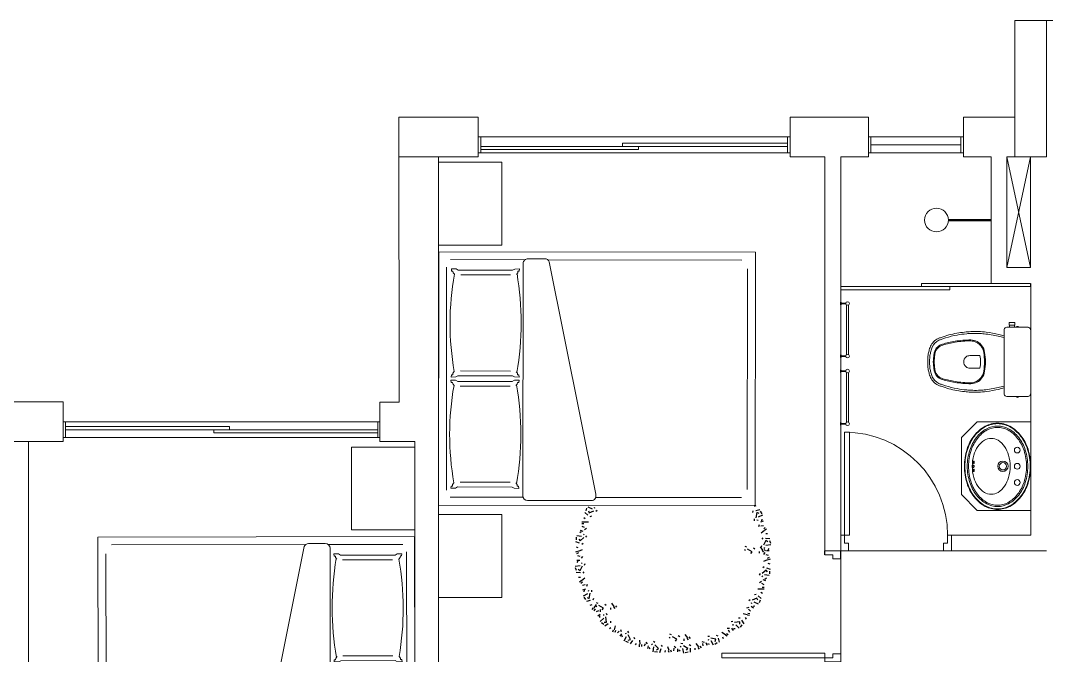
# Model space of a CAD drawing. Header units: millimetres. Extents: x 2878 to 6301, y 540 to 1980.
# Drawn here: x 2915.55 to 2922.03, y 832.65 to 836.66 of the extents above; entities that cross this region are included whole.
import ezdxf

# ---------------------------------------------------------------- set-up
doc = ezdxf.new("R2010")
doc.units = ezdxf.units.MM
doc.header["$LTSCALE"] = 4
for name, color, linetype, lineweight in [('ALVENARIA', 4, 'Continuous', 20), ('COTAS', 35, 'Continuous', 5), ('JANELA', 2, 'Continuous', 20), ('PILAR', 1, 'Continuous', 5), ('PORTA', 2, 'Continuous', 20), ('SOLEIRA', 1, 'Continuous', 5)]:
    doc.layers.add(name, color=color, linetype=linetype, lineweight=lineweight)

# ---------------------------------------------------------------- blocks, each defined once
blk = doc.blocks.new('CAMA_CA3')
for p, q in [((-1.5528, 1.9725), (-1.5528, -0.0275)), ((-1.5528, 1.9725), (0.0472, 1.9725)), ((0.0472, 1.9725), (0.0472, -0.0275)), ((-1.5028, 1.8976), (-1.5028, 1.428)), ((-1.4557, 1.9225), (-0.0477, 1.9225)), ((-1.4448, 1.8927), (-1.4305, 1.891)), ((-1.4439, 1.8634), (-1.4448, 1.8927)), ((-1.4305, 1.891), (-1.4305, 1.8827)), ((-1.4305, 1.8827), (-1.4205, 1.8818)), ((-1.4205, 1.8818), (-1.4105, 1.8735)), ((-0.7857, 1.8818), (-0.7957, 1.8735)), ((-0.7757, 1.8827), (-0.7857, 1.8818)), ((-0.7615, 1.8927), (-0.7757, 1.891)), ((-0.7757, 1.891), (-0.7757, 1.8827)), ((-0.7623, 1.8634), (-0.7615, 1.8927)), ((-0.7414, 1.8649), (-0.7423, 1.8942)), ((-0.7423, 1.8942), (-0.728, 1.8925)), ((-0.728, 1.8925), (-0.728, 1.8841)), ((-0.728, 1.8841), (-0.718, 1.8833)), ((-0.718, 1.8833), (-0.708, 1.875)), ((-0.0832, 1.8833), (-0.0933, 1.875)), ((-0.0732, 1.8841), (-0.0832, 1.8833)), ((-0.059, 1.8942), (-0.0732, 1.8925)), ((-0.0732, 1.8925), (-0.0732, 1.8841)), ((-0.0598, 1.8649), (-0.059, 1.8942)), ((-0.0028, 1.8977), (-0.0028, 1.4373)), ((-1.4364, 1.85), (-1.4439, 1.8634)), ((-1.4364, 1.85), (-1.4364, 1.5056)), ((-1.4065, 1.8339), (-1.4065, 1.5181)), ((-0.7997, 1.8339), (-0.7997, 1.5181)), ((-0.7698, 1.85), (-0.7623, 1.8634)), ((-0.7698, 1.85), (-0.7698, 1.5056)), ((-0.7339, 1.8515), (-0.7414, 1.8649)), ((-0.7339, 1.8515), (-0.7339, 1.5071)), ((-0.704, 1.8354), (-0.704, 1.5196)), ((-0.0973, 1.8354), (-0.0973, 1.5196)), ((-0.0673, 1.8515), (-0.0598, 1.8649)), ((-0.0673, 1.8515), (-0.0673, 1.5071)), ((-1.4439, 1.4922), (-1.4448, 1.463)), ((-1.4364, 1.5056), (-1.4439, 1.4922)), ((-0.7698, 1.5056), (-0.7623, 1.4922)), ((-0.7623, 1.4922), (-0.7615, 1.463)), ((-0.7414, 1.4937), (-0.7423, 1.4644)), ((-0.7339, 1.5071), (-0.7414, 1.4937)), ((-0.0673, 1.5071), (-0.0598, 1.4937)), ((-0.0598, 1.4937), (-0.059, 1.4644)), ((-1.4797, 1.4388), (-0.012, 1.4388)), ((-1.4448, 1.463), (-1.4305, 1.4646)), ((-1.4305, 1.473), (-1.4205, 1.4738)), ((-1.4305, 1.4646), (-1.4305, 1.473)), ((-1.4205, 1.4738), (-1.4105, 1.4822)), ((-0.7857, 1.4738), (-0.7957, 1.4822)), ((-0.7757, 1.473), (-0.7857, 1.4738)), ((-0.7757, 1.4646), (-0.7757, 1.473)), ((-0.7615, 1.463), (-0.7757, 1.4646)), ((-0.7423, 1.4644), (-0.728, 1.4661)), ((-0.728, 1.4745), (-0.718, 1.4753)), ((-0.728, 1.4661), (-0.728, 1.4745)), ((-0.718, 1.4753), (-0.708, 1.4837)), ((-0.0832, 1.4753), (-0.0933, 1.4837)), ((-0.0732, 1.4745), (-0.0832, 1.4753)), ((-0.0732, 1.4661), (-0.0732, 1.4745)), ((-0.059, 1.4644), (-0.0732, 1.4661)), ((-1.5097, 1.3027), (-1.5097, 1.4088)), ((0.018, 1.4088), (0.018, 1.0071)), ((-1.5028, 1.2835), (-1.5028, 0.0581)), ((-0.0228, 0.9791), (-1.4905, 1.2747)), ((-0.0028, 0.9786), (-0.0028, 0.0581)), ((-1.447, 0.0225), (-0.0536, 0.0225)), ((-1.5528, -0.0275), (0.0472, -0.0275))]:
    blk.add_line(p, q)
for centre, radius, start, end in [((-1.1031, 0.1462), 1.7544, 79.90998, 100.09002), ((-0.4006, 0.1477), 1.7544, 79.90998, 100.09002), ((-1.4797, 1.4088), 0.03, 90, 180), ((-1.1031, 3.3017), 1.8503, 260.28048, 279.71952), ((-0.4006, 3.3032), 1.8503, 260.28048, 279.71952), ((-0.012, 1.4088), 0.03, 0, 90), ((-1.4797, 1.3027), 0.03, 180, 248.94125), ((-0.012, 1.0071), 0.03, 248.94125, 0)]:
    blk.add_arc(centre, radius, start, end)
blk = doc.blocks.new('Pia22')
at = {"layer": 'COTAS'}
for points in [[(0, -0.409, 0.077226), (0.1047, -0.3927, 0.087001), (0.1881, -0.3491, 0.105687), (0.247, -0.2798, 0.12418), (0.266, -0.2045, 0.12418), (0.247, -0.1292, 0.105687), (0.1881, -0.0599, 0.087001), (0.1047, -0.0163, 0.077226), (0, 0, 0.077226), (-0.1047, -0.0163, 0.087001), (-0.1881, -0.0599, 0.105687), (-0.247, -0.1292, 0.12418), (-0.266, -0.2045, 0.12418), (-0.247, -0.2798, 0.105687), (-0.1881, -0.3491, 0.087001), (-0.1047, -0.3927, 0.077226)], [(0, -0.4062, 0.077226), (0.1038, -0.3901, 0.087001), (0.1864, -0.3469, 0.105687), (0.2445, -0.2785, 0.12418), (0.2632, -0.2045, 0.12418), (0.2445, -0.1305, 0.105687), (0.1864, -0.0621, 0.087001), (0.1038, -0.0189, 0.077226), (0, -0.0028, 0.077226), (-0.1038, -0.0189, 0.087001), (-0.1864, -0.0621, 0.105687), (-0.2445, -0.1305, 0.12418), (-0.2632, -0.2045, 0.12418), (-0.2445, -0.2785, 0.105687), (-0.1864, -0.3469, 0.087001), (-0.1038, -0.3901, 0.077226)], [(0, -0.3912, 0.077226), (0.0993, -0.3758, 0.087001), (0.1772, -0.335, 0.105687), (0.2313, -0.2714, 0.12418), (0.2482, -0.2045, 0.12418), (0.2313, -0.1376, 0.105687), (0.1772, -0.074, 0.087001), (0.0993, -0.0332, 0.077226), (0, -0.0178, 0.077226), (-0.0993, -0.0332, 0.087001), (-0.1772, -0.074, 0.105687), (-0.2313, -0.1376, 0.12418), (-0.2482, -0.2045, 0.12418), (-0.2313, -0.2714, 0.105687), (-0.1772, -0.335, 0.087001), (-0.0993, -0.3758, 0.077226)], [(0, -0.3832, 0.077226), (0.0968, -0.3682, 0.087001), (0.1724, -0.3286, 0.105687), (0.2243, -0.2676, 0.12418), (0.2402, -0.2045, 0.12418), (0.2243, -0.1414, 0.105687), (0.1724, -0.0804, 0.087001), (0.0968, -0.0408, 0.077226), (0, -0.0258, 0.077226), (-0.0968, -0.0408, 0.087001), (-0.1724, -0.0804, 0.105687), (-0.2243, -0.1414, 0.12418), (-0.2402, -0.2045, 0.12418), (-0.2243, -0.2676, 0.105687), (-0.1724, -0.3286, 0.087001), (-0.0968, -0.3682, 0.077226)], [(0, -0.3605, 0.068578), (0.0686, -0.3511, 0.0807), (0.122, -0.3262, 0.107046), (0.1606, -0.2857, 0.137927), (0.1725, -0.2435, 0.137927), (0.1606, -0.2013, 0.107046), (0.122, -0.1608, 0.0807), (0.0686, -0.1359, 0.068578), (0, -0.1265, 0.068578), (-0.0686, -0.1359, 0.0807), (-0.122, -0.1608, 0.107046), (-0.1606, -0.2013, 0.137927), (-0.1725, -0.2435, 0.137927), (-0.1606, -0.2857, 0.107046), (-0.122, -0.3262, 0.0807), (-0.0686, -0.3511, 0.068578)], [(-0.025, -0.3555, 0.051763), (-0.022, -0.3552, 0.065619), (-0.0197, -0.3544, 0.104501), (-0.018, -0.353, 0.173031), (-0.0175, -0.3517, 0.173031), (-0.018, -0.3504, 0.104501), (-0.0197, -0.349, 0.065619), (-0.022, -0.3482, 0.051763), (-0.025, -0.3479, 0.051763), (-0.028, -0.3482, 0.065619), (-0.0303, -0.349, 0.104501), (-0.032, -0.3504, 0.173031), (-0.0325, -0.3517, 0.173031), (-0.032, -0.353, 0.104501), (-0.0303, -0.3544, 0.065619), (-0.028, -0.3552, 0.051763)], [(0, -0.3568, 0.051763), (0.003, -0.3565, 0.065619), (0.0053, -0.3557, 0.104501), (0.007, -0.3543, 0.173031), (0.0075, -0.353, 0.173031), (0.007, -0.3517, 0.104501), (0.0053, -0.3503, 0.065619), (0.003, -0.3495, 0.051763), (0, -0.3492, 0.051763), (-0.003, -0.3495, 0.065619), (-0.0053, -0.3503, 0.104501), (-0.007, -0.3517, 0.173031), (-0.0075, -0.353, 0.173031), (-0.007, -0.3543, 0.104501), (-0.0053, -0.3557, 0.065619), (-0.003, -0.3565, 0.051763)], [(0.025, -0.3555, -0.051763), (0.022, -0.3552, -0.065619), (0.0197, -0.3544, -0.104501), (0.018, -0.353, -0.173031), (0.0175, -0.3517, -0.173031), (0.018, -0.3504, -0.104501), (0.0197, -0.349, -0.065619), (0.022, -0.3482, -0.051763), (0.025, -0.3479, -0.051763), (0.028, -0.3482, -0.065619), (0.0303, -0.349, -0.104501), (0.032, -0.3504, -0.173031), (0.0325, -0.3517, -0.173031), (0.032, -0.353, -0.104501), (0.0303, -0.3544, -0.065619), (0.028, -0.3552, -0.051763)]]:
    blk.add_lwpolyline(points, format="xyb", close=True, dxfattribs=at)
for centre, radius in [((-0.1, -0.083), 0.0177), ((0, -0.083), 0.0177), ((0.1, -0.083), 0.0177), ((0, -0.171), 0.032), ((0, -0.171), 0.0225)]:
    blk.add_circle(centre, radius, dxfattribs=at)
blk = doc.blocks.new('01Chuv_p')
at = {"const_width": 0.015}
blk.add_lwpolyline([(-0.27, 0), (0, 0)], dxfattribs=at)
blk.add_circle((-0.345, 0), 0.075)
blk = doc.blocks.new('P70D')
for points in [[(-0.025, 0.15), (-0.025, 0.8), (-0.055, 0.8), (-0.055, 0.15)], [(-0.7, 0.15), (-0.675, 0.15), (-0.675, 0.1), (-0.65, 0.1), (-0.65, 0.05), (-0.7, 0.05)], [(0, 0.15), (-0.025, 0.15), (-0.025, 0.1), (-0.05, 0.1), (-0.05, 0.05), (0, 0.05)]]:
    blk.add_lwpolyline(points, close=True)
blk = doc.blocks.new('VASO_P11')
for points in [[(0, -0.17), (0.205, -0.17, 0.059373), (0.2098, -0.1695, 0.333509), (0.222, -0.154), (0.222, -0.1355), (0.222, -0.1045), (0.222, -0.094), (0.2248, -0.094, 0.252251), (0.2251, -0.0939, 0.160103), (0.228, -0.085, 0.160103), (0.2251, -0.0761, 0.252251), (0.2248, -0.076), (0.222, -0.076), (0.222, -0.017, 0.327853), (0.2069, -0.0003, 0.087637), (0.2038, 0), (0, 0), (-0.2038, 0, 0.087637), (-0.2069, -0.0003, 0.327853), (-0.222, -0.017), (-0.222, -0.076), (-0.2248, -0.076, 0.252251), (-0.2251, -0.0761, 0.160103), (-0.228, -0.085, 0.160103), (-0.2251, -0.0939, 0.252251), (-0.2248, -0.094), (-0.222, -0.094), (-0.222, -0.1045), (-0.236, -0.1045), (-0.236, -0.102), (-0.252, -0.102), (-0.252, -0.12), (-0.252, -0.138), (-0.236, -0.138), (-0.236, -0.1355), (-0.222, -0.1355), (-0.222, -0.154, 0.333509), (-0.2098, -0.1695, 0.059373), (-0.205, -0.17)], [(0, -0.291, 0.041331), (-0.0608, -0.2956, 0.129345), (-0.1036, -0.3127, 0.234638), (-0.1405, -0.385, 0.044666), (-0.1319, -0.486, 0.031515), (-0.1138, -0.5665, 0.151063), (-0.0952, -0.5993, 0.148094), (-0.0588, -0.6192, 0.031073), (-0.0451, -0.6214, 0.035055), (0, -0.6255, 0.035055), (0.0451, -0.6214, 0.031073), (0.0588, -0.6192, 0.148094), (0.0952, -0.5993, 0.151063), (0.1138, -0.5665, 0.031515), (0.1319, -0.486, 0.044666), (0.1405, -0.385, 0.234638), (0.1036, -0.3127, 0.129345), (0.0608, -0.2956, 0.041331)], [(0, -0.297, -0.041434), (0.06, -0.3015, -0.129651), (0.1, -0.3175, -0.234583), (0.1345, -0.385, -0.044678), (0.126, -0.485, -0.031614), (0.108, -0.565, -0.152477), (0.091, -0.595, -0.148725), (0.0575, -0.6134, -0.031624), (0.0444, -0.6155, -0.035113), (0, -0.6195, -0.035113), (-0.0444, -0.6155, -0.031624), (-0.0575, -0.6134, -0.148725), (-0.091, -0.595, -0.152477), (-0.108, -0.565, -0.031614), (-0.126, -0.485, -0.044678), (-0.1345, -0.385, -0.234583), (-0.1, -0.3175, -0.129651), (-0.06, -0.3015, -0.041434)], [(-0.04, -0.391, 0.164444), (-0.032, -0.415, 0.245936), (0, -0.43, 0.245936), (0.032, -0.415, 0.164444), (0.04, -0.391), (0.04, -0.326, 0.108885), (-0.04, -0.326)]]:
    blk.add_lwpolyline(points, format="xyb", close=True)
for points in [[(-0.236, -0.1045), (-0.236, -0.12), (-0.236, -0.1355)], [(-0.2245, -0.093), (-0.2245, -0.085), (-0.2245, -0.077)], [(-0.222, -0.076), (-0.222, -0.094)], [(-0.222, -0.1045), (-0.222, -0.1355)], [(0.222, -0.076), (0.222, -0.094)], [(0.2245, -0.093), (0.2245, -0.085), (0.2245, -0.077)]]:
    blk.add_lwpolyline(points)
for points in [[(-0.167, -0.17, -0.003882), (-0.1765, -0.205, 0.024258), (-0.1905, -0.285, 0.02486), (-0.1945, -0.335, 0.033324), (-0.194, -0.385, 0.02486), (-0.191, -0.425, 0.012268), (-0.184, -0.475, 0.015806), (-0.1725, -0.525, 0.026699), (-0.157, -0.575, 0.021919), (-0.1495, -0.595, 0.174675), (-0.1, -0.6435, 0.045452), (-0.07, -0.653, 0.022856), (-0.0571, -0.6562, 0.041289), (-0.0304, -0.6602, 0.052091), (-0.0228, -0.6606, 0.04333), (0, -0.661, 0.04333), (0.0228, -0.6606, 0.052091), (0.0304, -0.6602, 0.041289), (0.0571, -0.6562, 0.022856), (0.07, -0.653, 0.045452), (0.1, -0.6435, 0.174675), (0.1495, -0.595, 0.021919), (0.157, -0.575, 0.026699), (0.1725, -0.525, 0.015806), (0.184, -0.475, 0.012268), (0.191, -0.425, 0.02486), (0.194, -0.385, 0.033324), (0.1945, -0.335, 0.02486), (0.1905, -0.285, 0.024258), (0.1765, -0.205, -0.003882), (0.167, -0.17)], [(0.1554, -0.1731, 0.003849), (0.1649, -0.2079, -0.027799), (0.18, -0.2984, -0.018883), (0.1825, -0.3355, -0.033646), (0.182, -0.3844, -0.016781), (0.1805, -0.4106, -0.015438), (0.1722, -0.4729, -0.023716), (0.154, -0.5465, -0.013571), (0.1457, -0.5711, -0.02186), (0.1386, -0.59, -0.173345), (0.0952, -0.6325, -0.045814), (0.067, -0.6414, -0.024058), (0.0546, -0.6444, -0.042614), (0.029, -0.6482, -0.066108), (0.0226, -0.6485, -0.047154), (0, -0.649, -0.047154), (-0.0226, -0.6485, -0.066108), (-0.029, -0.6482, -0.042614), (-0.0546, -0.6444, -0.024058), (-0.067, -0.6414, -0.045814), (-0.0952, -0.6325, -0.173345), (-0.1386, -0.59, -0.02186), (-0.1457, -0.5711, -0.013571), (-0.154, -0.5465, -0.023716), (-0.1722, -0.4729, -0.015438), (-0.1805, -0.4106, -0.016781), (-0.182, -0.3844, -0.033646), (-0.1825, -0.3355, -0.018883), (-0.18, -0.2984, -0.027799), (-0.1649, -0.2079, 0.003849), (-0.1554, -0.1731)]]:
    blk.add_lwpolyline(points, format="xyb")
blk = doc.blocks.new('BATH_towel_013')
for points in [[(-0.001, 0.421), (-0.001, 0.382), (0.004, 0.382), (0.004, 0.421)], [(0.014, 0.406), (0.014, 0.397), (0.072, 0.397), (0.072, 0.406)], [(-0.001, -0.381), (-0.001, -0.342), (0.004, -0.342), (0.004, -0.381)], [(0.014, -0.366), (0.014, -0.357), (0.072, -0.357), (0.072, -0.366)]]:
    blk.add_lwpolyline(points, close=True)
for points in [[(0.085, -0.339), (0.085, 0.379)], [(0.113, 0.379), (0.113, -0.339)]]:
    blk.add_lwpolyline(points)
for centre in [(0.099, 0.401), (0.099, -0.361)]:
    blk.add_circle(centre, 0.026)
for centre in [(0.001, 0.401), (0.001, -0.361)]:
    blk.add_arc(centre, 0.013, 281.9596, 78.0404)

msp = doc.modelspace()

# ---------------------------------------------------------------- linework, layer by layer
for p, q in [((2919.1384, 833.5327), (2919.1179, 833.5489)), ((2919.126, 833.5591), (2919.1319, 833.5762)), ((2919.1365, 833.5853), (2919.1639, 833.5714)), ((2919.1409, 833.5601), (2919.1454, 833.5464)), ((2919.1454, 833.5464), (2919.1752, 833.5599)), ((2919.1822, 833.5736), (2919.1799, 833.5804)), ((2919.1878, 833.5564), (2919.197, 833.5632)), ((2920.1787, 833.5489), (2920.1821, 833.5592)), ((2920.1895, 833.5897), (2920.2003, 833.5934)), ((2920.1981, 833.5616), (2920.2232, 833.5686)), ((2920.205, 833.5479), (2920.1984, 833.5158)), ((2920.2188, 833.5434), (2920.205, 833.5479)), ((2920.2267, 833.5561), (2920.2371, 833.5413)), ((2919.0994, 833.4893), (2919.1124, 833.4898)), ((2919.1207, 833.5092), (2919.1114, 833.5159)), ((2919.1406, 833.4879), (2919.1145, 833.4869)), ((2919.1601, 833.5245), (2919.1497, 833.5212)), ((2920.1882, 833.5077), (2920.1883, 833.4963)), ((2920.2054, 833.5022), (2920.2123, 833.4999)), ((2920.2417, 833.5322), (2920.2144, 833.5182)), ((2920.2443, 833.4933), (2920.2272, 833.4874)), ((2920.2374, 833.507), (2920.234, 833.4967)), ((2919.086, 833.4215), (2919.0948, 833.4279)), ((2919.0884, 833.4366), (2919.1057, 833.4313)), ((2919.1129, 833.4768), (2919.0999, 833.4763)), ((2919.1169, 833.4529), (2919.1025, 833.4603)), ((2919.1291, 833.4483), (2919.1174, 833.4398)), ((2920.2183, 833.4599), (2920.2227, 833.4737)), ((2920.2308, 833.4635), (2920.2468, 833.4659)), ((2920.2323, 833.4211), (2920.2527, 833.4373)), ((2920.2481, 833.4464), (2920.2583, 833.4545)), ((2920.2664, 833.4443), (2920.2562, 833.4362)), ((2920.2609, 833.4156), (2920.2724, 833.4157)), ((2919.0857, 833.3542), (2919.0613, 833.3633)), ((2919.0658, 833.3755), (2919.0661, 833.3936)), ((2919.0677, 833.4037), (2919.098, 833.3989)), ((2919.0796, 833.3811), (2919.0881, 833.3694)), ((2919.0881, 833.3694), (2919.1123, 833.3914)), ((2919.1089, 833.3531), (2919.1001, 833.3468)), ((2919.1147, 833.4066), (2919.1105, 833.4124)), ((2919.1254, 833.392), (2919.132, 833.4013)), ((2920.238, 833.3801), (2920.2444, 833.3889)), ((2920.2628, 833.3711), (2920.2466, 833.3426)), ((2920.2604, 833.3862), (2920.2864, 833.3852)), ((2920.2745, 833.3625), (2920.2628, 833.3711)), ((2920.2859, 833.3721), (2920.2912, 833.3548)), ((2919.062, 833.3008), (2919.0743, 833.3054)), ((2919.0761, 833.3264), (2919.0652, 833.3298)), ((2919.0788, 833.2931), (2919.0666, 833.2886)), ((2919.1016, 833.3123), (2919.0772, 833.3032)), ((2920.1317, 833.3151), (2920.1275, 833.3092)), ((2920.1424, 833.3297), (2920.1315, 833.3332)), ((2920.1754, 833.3013), (2920.1469, 833.3175)), ((2920.1669, 833.2896), (2920.1754, 833.3013)), ((2920.1844, 833.326), (2920.1932, 833.3196)), ((2920.22, 833.3031), (2920.22, 833.2917)), ((2920.2255, 833.3317), (2920.2416, 833.3113)), ((2920.2343, 833.3381), (2920.2309, 833.3272)), ((2920.2486, 833.2976), (2920.2405, 833.3078)), ((2920.2482, 833.2833), (2920.2567, 833.295)), ((2920.249, 833.3274), (2920.2548, 833.3232)), ((2920.2507, 833.3159), (2920.2588, 833.3057)), ((2920.2928, 833.3447), (2920.2625, 833.3399)), ((2920.2833, 833.307), (2920.2652, 833.3067)), ((2920.2809, 833.3221), (2920.2745, 833.3134)), ((2920.6347, 833.2808), (2920.6347, 833.3058)), ((2920.7347, 833.2558), (2920.7347, 833.3058)), ((2919.0679, 833.2474), (2919.086, 833.2477)), ((2919.0703, 833.2322), (2919.0767, 833.241)), ((2919.09, 833.2716), (2919.074, 833.2743)), ((2919.103, 833.2711), (2919.0945, 833.2594)), ((2919.1022, 833.2269), (2919.0964, 833.2312)), ((2919.1168, 833.2163), (2919.1203, 833.2272)), ((2920.2495, 833.2421), (2920.274, 833.2511)), ((2920.2612, 833.2828), (2920.2772, 833.2801)), ((2920.2724, 833.2612), (2920.2846, 833.2658)), ((2920.2751, 833.228), (2920.286, 833.2245)), ((2920.2891, 833.2535), (2920.2769, 833.249)), ((2919.0583, 833.2096), (2919.0886, 833.2144)), ((2919.0653, 833.1822), (2919.0599, 833.1995)), ((2919.0908, 833.1682), (2919.0647, 833.1692)), ((2919.0767, 833.1918), (2919.0884, 833.1833)), ((2919.0884, 833.1833), (2919.1046, 833.2118)), ((2919.1131, 833.1743), (2919.1067, 833.1655)), ((2920.2258, 833.1624), (2920.2191, 833.1531)), ((2920.263, 833.185), (2920.2388, 833.1629)), ((2920.2423, 833.2012), (2920.2511, 833.2076)), ((2920.2835, 833.1507), (2920.2532, 833.1555)), ((2920.2715, 833.1733), (2920.263, 833.185)), ((2920.2654, 833.2002), (2920.2899, 833.1911)), ((2920.2854, 833.1789), (2920.2851, 833.1608)), ((2919.0903, 833.1387), (2919.0788, 833.1386)), ((2919.0847, 833.1101), (2919.095, 833.1182)), ((2919.1031, 833.1079), (2919.0928, 833.0999)), ((2919.1189, 833.1332), (2919.0984, 833.1171)), ((2919.1203, 833.0909), (2919.1044, 833.0885)), ((2919.1329, 833.0944), (2919.1284, 833.0807)), ((2920.222, 833.106), (2920.2337, 833.1145)), ((2920.2343, 833.1015), (2920.2486, 833.0941)), ((2920.2364, 833.1478), (2920.2407, 833.1419)), ((2920.2627, 833.1177), (2920.2455, 833.1231)), ((2920.2651, 833.1329), (2920.2564, 833.1265)), ((2919.1068, 833.0611), (2919.124, 833.0669)), ((2919.1094, 833.0222), (2919.1368, 833.0361)), ((2919.1138, 833.0474), (2919.1172, 833.0577)), ((2919.1458, 833.0522), (2919.1389, 833.0545)), ((2919.1461, 833.0065), (2919.1528, 833.0385)), ((2919.163, 833.0466), (2919.1629, 833.0581)), ((2920.1911, 833.0298), (2920.2014, 833.0332)), ((2920.2106, 833.0664), (2920.2366, 833.0675)), ((2920.2305, 833.0451), (2920.2398, 833.0385)), ((2920.2382, 833.0776), (2920.2513, 833.0781)), ((2920.2518, 833.0651), (2920.2388, 833.0646)), ((2919.1245, 832.9983), (2919.1141, 833.0131)), ((2919.1531, 832.9928), (2919.128, 832.9857)), ((2919.1324, 833.0109), (2919.1461, 833.0065)), ((2919.1617, 832.9646), (2919.1508, 832.961)), ((2919.1725, 833.0055), (2919.1691, 832.9952)), ((2919.1906, 832.9682), (2919.1761, 832.9465)), ((2919.1923, 832.9591), (2919.1881, 832.9533)), ((2919.203, 832.9738), (2919.1921, 832.9772)), ((2919.236, 832.9453), (2919.2075, 832.9615)), ((2919.245, 832.9701), (2919.2538, 832.9637)), ((2919.286, 832.9758), (2919.3022, 832.9554)), ((2919.3113, 832.96), (2919.3194, 832.9498)), ((2920.1634, 832.998), (2920.1542, 832.9912)), ((2920.169, 832.9808), (2920.1712, 832.9739)), ((2920.2058, 833.008), (2920.176, 832.9945)), ((2920.2147, 832.969), (2920.1873, 832.983)), ((2920.2103, 832.9942), (2920.2058, 833.008)), ((2920.2128, 833.0217), (2920.2332, 833.0055)), ((2920.2252, 832.9953), (2920.2193, 832.9781)), ((2919.1653, 832.9357), (2919.1725, 832.9465)), ((2919.1834, 832.9393), (2919.1761, 832.9285)), ((2919.2051, 832.9285), (2919.1906, 832.9212)), ((2919.2015, 832.8959), (2919.2159, 832.9067)), ((2919.2123, 832.885), (2919.2123, 832.8959)), ((2919.2159, 832.9357), (2919.2159, 832.9212)), ((2919.2275, 832.9336), (2919.236, 832.9453)), ((2919.2412, 832.8995), (2919.234, 832.8995)), ((2919.2593, 832.8995), (2919.2557, 832.9104)), ((2919.2805, 832.9472), (2919.2806, 832.9358)), ((2919.3092, 832.9417), (2919.3011, 832.9519)), ((2920.1193, 832.9114), (2920.1444, 832.9044)), ((2920.1424, 832.9456), (2920.1562, 832.95)), ((2920.1581, 832.8974), (2920.1455, 832.9009)), ((2920.149, 832.9135), (2920.1616, 832.91)), ((2920.1526, 832.9375), (2920.164, 832.926)), ((2920.1847, 832.9441), (2920.1699, 832.9545)), ((2920.1917, 832.9578), (2920.1814, 832.9544)), ((2919.2159, 832.8597), (2919.2376, 832.8814)), ((2919.2376, 832.8416), (2919.2232, 832.8525)), ((2919.2412, 832.8561), (2919.2557, 832.8561)), ((2919.2666, 832.8453), (2919.2449, 832.8308)), ((2919.2557, 832.8561), (2919.2521, 832.8887)), ((2919.281, 832.8633), (2919.281, 832.8525)), ((2919.3098, 832.8335), (2919.3028, 832.8084)), ((2920.0533, 832.8609), (2920.0424, 832.8573)), ((2920.0533, 832.8428), (2920.0533, 832.8356)), ((2920.0967, 832.8573), (2920.0641, 832.8537)), ((2920.093, 832.8175), (2920.0713, 832.8392)), ((2920.0894, 832.8826), (2920.1003, 832.8826)), ((2920.0967, 832.8428), (2920.0967, 832.8573)), ((2920.1111, 832.8392), (2920.1003, 832.8248)), ((2920.1075, 832.8682), (2920.122, 832.8465)), ((2920.1316, 832.885), (2920.1384, 832.8758)), ((2919.2834, 832.8211), (2919.2742, 832.8143)), ((2919.2958, 832.7947), (2919.2993, 832.8073)), ((2919.3119, 832.8037), (2919.3084, 832.7912)), ((2919.3359, 832.8001), (2919.3244, 832.7888)), ((2919.3425, 832.768), (2919.3529, 832.7828)), ((2919.344, 832.8104), (2919.3484, 832.7966)), ((2919.3562, 832.7611), (2919.3528, 832.7714)), ((2919.3674, 832.7381), (2919.3814, 832.7655)), ((2919.3792, 832.7838), (2919.3723, 832.7815)), ((2919.3964, 832.7894), (2919.3896, 832.7986)), ((2919.4064, 832.747), (2919.3929, 832.7768)), ((2919.6669, 832.7765), (2919.656, 832.7799)), ((2919.7089, 832.7728), (2919.7177, 832.7664)), ((2919.75, 832.7785), (2919.7661, 832.7581)), ((2919.9061, 832.7646), (2919.8947, 832.7645)), ((2919.9472, 832.7741), (2919.9576, 832.7707)), ((2919.9845, 832.7922), (2920.0062, 832.7778)), ((2920.0171, 832.7669), (2920.0062, 832.7741)), ((2920.0135, 832.785), (2920.0243, 832.7778)), ((2920.0171, 832.8175), (2920.0315, 832.8175)), ((2920.0243, 832.8067), (2920.0315, 832.7922)), ((2920.0569, 832.8031), (2920.046, 832.8175)), ((2920.0677, 832.8139), (2920.0569, 832.8139)), ((2919.3937, 832.7276), (2919.3765, 832.7335)), ((2919.3926, 832.7425), (2919.4064, 832.747)), ((2919.4201, 832.74), (2919.4039, 832.7195)), ((2919.4282, 832.7617), (2919.4316, 832.7513)), ((2919.4435, 832.7223), (2919.4369, 832.713)), ((2919.4635, 832.701), (2919.463, 832.714)), ((2919.4648, 832.7422), (2919.4659, 832.7161)), ((2919.476, 832.7145), (2919.4765, 832.7015)), ((2919.4999, 832.7185), (2919.4925, 832.7041)), ((2919.5044, 832.7307), (2919.5129, 832.719)), ((2919.5161, 832.69), (2919.5215, 832.7073)), ((2919.5462, 832.7163), (2919.5403, 832.7121)), ((2919.5608, 832.727), (2919.5515, 832.7336)), ((2919.5834, 832.6897), (2919.5613, 832.7139)), ((2919.5996, 832.7105), (2919.606, 832.7017)), ((2919.6405, 832.7032), (2919.6495, 832.6788)), ((2919.6562, 832.7618), (2919.652, 832.756)), ((2919.6999, 832.748), (2919.6714, 832.7642)), ((2919.6817, 832.7046), (2919.6934, 832.6961)), ((2919.6914, 832.7363), (2919.6999, 832.748)), ((2919.7258, 832.7038), (2919.7216, 832.698)), ((2919.7365, 832.7184), (2919.7256, 832.7219)), ((2919.7695, 832.69), (2919.741, 832.7062)), ((2919.7445, 832.7499), (2919.7445, 832.7384)), ((2919.7731, 832.7444), (2919.765, 832.7546)), ((2919.7752, 832.7627), (2919.7833, 832.7525)), ((2919.7785, 832.7147), (2919.7873, 832.7083)), ((2919.8195, 832.7205), (2919.8357, 832.7)), ((2919.8448, 832.7047), (2919.8529, 832.6944)), ((2919.8583, 832.7345), (2919.8721, 832.73)), ((2919.8619, 832.7219), (2919.8643, 832.706)), ((2919.8917, 832.7084), (2919.8858, 832.7256)), ((2919.9054, 832.7154), (2919.8951, 832.7188)), ((2919.9006, 832.7474), (2919.8983, 832.7405)), ((2919.9463, 832.7477), (2919.9142, 832.7544)), ((2919.9306, 832.711), (2919.9166, 832.7384)), ((2919.9545, 832.7261), (2919.9397, 832.7157)), ((2919.9418, 832.734), (2919.9463, 832.7477)), ((2919.96, 832.7547), (2919.967, 832.7296)), ((2919.9881, 832.7633), (2919.9918, 832.7524)), ((2919.5313, 832.6876), (2919.5249, 832.6964)), ((2919.5491, 832.6693), (2919.5539, 832.6996)), ((2919.5773, 832.6674), (2919.5592, 832.6677)), ((2919.5717, 832.6812), (2919.5834, 832.6897)), ((2919.5986, 832.6873), (2919.5895, 832.6629)), ((2919.6264, 832.6777), (2919.6229, 832.6668)), ((2919.6519, 832.6636), (2919.6474, 832.6759)), ((2919.6596, 832.6804), (2919.6642, 832.6682)), ((2919.6812, 832.6916), (2919.6785, 832.6756)), ((2919.7054, 832.6695), (2919.7051, 832.6876)), ((2919.7205, 832.6719), (2919.7117, 832.6783)), ((2919.7431, 832.6599), (2919.7383, 832.6903)), ((2919.7705, 832.6669), (2919.7532, 832.6615)), ((2919.7609, 832.6783), (2919.7695, 832.69)), ((2919.7846, 832.6924), (2919.7836, 832.6663)), ((2919.814, 832.6919), (2919.8141, 832.6804)), ((2919.8427, 832.6863), (2919.8346, 832.6966))]:
    msp.add_line(p, q)
at = {"layer": 'ALVENARIA'}
for p, q in [((2921.8345, 836.6558), (2921.8346, 836.0458)), ((2922.2345, 836.6558), (2921.8345, 836.6558)), ((2917.9447, 834.2465), (2917.9446, 836.0456)), ((2917.9446, 836.0456), (2918.4146, 836.0456)), ((2920.4146, 836.0457), (2920.9096, 836.0457)), ((2921.5096, 836.0458), (2921.8346, 836.0458)), ((2918.1948, 832.0856), (2918.1946, 835.7956)), ((2920.4146, 835.7957), (2920.6346, 835.7957)), ((2920.6347, 833.3058), (2920.6346, 835.7957)), ((2920.7346, 835.7957), (2920.9096, 835.7958)), ((2920.7347, 833.4057), (2920.7346, 835.7957)), ((2921.5096, 835.7958), (2921.6845, 835.7958)), ((2921.9347, 834.9958), (2921.9347, 833.4058)), ((2915.824, 834.2467), (2915.329, 834.2467)), ((2917.9447, 834.2465), (2917.824, 834.2465)), ((2918.1939, 832.0856), (2918.194, 834.1465)), ((2915.6038, 831.5067), (2915.604, 833.9967)), ((2915.824, 833.9967), (2915.604, 833.9967)), ((2918.0438, 830.2865), (2918.044, 833.9965)), ((2921.9347, 833.4058), (2921.4347, 833.4058))]:
    msp.add_line(p, q, dxfattribs=at)
at = {"layer": 'ALVENARIA', "ltscale": 200}
for p, q in [((2918.4446, 835.7956), (2918.4446, 836.0456)), ((2920.4146, 835.7957), (2920.4146, 836.0457)), ((2920.9096, 835.7958), (2920.9096, 836.0457)), ((2921.5096, 835.7958), (2921.5096, 836.0458)), ((2918.1946, 835.7956), (2918.4146, 835.7956)), ((2921.6846, 834.9958), (2921.6845, 835.7958)), ((2921.9346, 834.9958), (2921.6846, 834.9958)), ((2915.824, 833.9967), (2915.824, 834.2467)), ((2917.824, 833.9966), (2917.824, 834.2465)), ((2918.044, 833.9965), (2917.824, 833.9965))]:
    msp.add_line(p, q, dxfattribs=at)
at = {"layer": 'ALVENARIA', "ltscale": 0.01}
for p, q in [((2920.7347, 833.4057), (2920.7747, 833.4058)), ((2920.7347, 833.3058), (2920.7847, 833.3058))]:
    msp.add_line(p, q, dxfattribs=at)
at = {"layer": 'ALVENARIA', "ltscale": 0.03}
msp.add_line((2922.0347, 833.3058), (2921.4347, 833.3058), dxfattribs=at)
at = {"layer": 'COTAS', "ltscale": 200}
for p, q in [((2919.3565, 835.8807), (2920.3984, 835.8807)), ((2918.4446, 835.8606), (2918.4446, 835.8606)), ((2918.4446, 835.8406), (2918.4446, 835.8406)), ((2918.4608, 835.8606), (2919.4065, 835.8607)), ((2918.4608, 835.8406), (2919.4565, 835.8407)), ((2919.4065, 835.8607), (2920.3984, 835.8607)), ((2916.874, 834.0916), (2915.8379, 834.0917)), ((2916.824, 834.0716), (2915.8379, 834.0716)), ((2917.8101, 834.0716), (2916.824, 834.0716)), ((2917.8101, 834.0516), (2916.774, 834.0516))]:
    msp.add_line(p, q, dxfattribs=at)
at = {"layer": 'COTAS', "ltscale": 0.03}
for p, q in [((2919.3565, 835.8607), (2919.3565, 835.8807)), ((2919.4565, 835.8407), (2919.4565, 835.8607)), ((2920.9257, 835.8708), (2921.4934, 835.8708)), ((2916.774, 834.0516), (2916.774, 834.0716)), ((2916.874, 834.0716), (2916.874, 834.0916))]:
    msp.add_line(p, q, dxfattribs=at)
at = {"layer": 'COTAS', "ltscale": 0.01}
for p, q in [((2921.7846, 835.0958), (2921.9346, 835.7958)), ((2921.7846, 835.7958), (2921.9346, 835.0958))]:
    msp.add_line(p, q, dxfattribs=at)
for points in [[(2918.1946, 835.7612), (2918.1946, 835.2376), (2918.5949, 835.2376), (2918.5949, 835.7612)], [(2918.044, 833.9622), (2918.044, 833.4386), (2917.6436, 833.4386), (2917.6436, 833.9622)], [(2918.1947, 833.5363), (2918.1947, 833.0127), (2918.5951, 833.0127), (2918.5951, 833.5363)]]:
    msp.add_lwpolyline(points, close=True, dxfattribs=at)
at = {"layer": 'COTAS', "ltscale": 200}
msp.add_lwpolyline([(2921.7846, 835.0958), (2921.7846, 835.7958), (2921.9346, 835.7958), (2921.9346, 835.0958)], close=True, dxfattribs=at)
at = {"layer": 'COTAS'}
for points in [[(2920.7346, 834.9758), (2921.4246, 834.9758), (2921.4246, 834.9558), (2920.7346, 834.9558)], [(2921.2446, 834.9958), (2921.9346, 834.9958), (2921.9346, 834.9758), (2921.2446, 834.9758)], [(2921.9348, 833.5616), (2921.5967, 833.5616), (2921.4967, 833.6616), (2921.4967, 834.0217), (2921.5967, 834.1217), (2921.9348, 834.1217)]]:
    msp.add_lwpolyline(points, close=True, dxfattribs=at)
at = {"layer": 'JANELA', "ltscale": 200}
for p, q in [((2918.4446, 835.9206), (2920.4146, 835.9207)), ((2918.4446, 835.8206), (2920.4146, 835.8207)), ((2917.824, 834.1215), (2915.824, 834.1217)), ((2917.824, 834.0215), (2915.824, 834.0217))]:
    msp.add_line(p, q, dxfattribs=at)
at = {"layer": 'JANELA', "ltscale": 0.03}
for p, q in [((2920.9257, 835.9208), (2921.4934, 835.9208)), ((2920.9257, 835.8208), (2921.4934, 835.8208))]:
    msp.add_line(p, q, dxfattribs=at)
for points in [[(2918.4608, 835.8206), (2918.4446, 835.8206), (2918.4446, 835.9206), (2918.4608, 835.9206)], [(2920.4146, 835.8207), (2920.3984, 835.8207), (2920.3984, 835.9207), (2920.4146, 835.9207)], [(2920.9257, 835.8208), (2920.9096, 835.8208), (2920.9096, 835.9208), (2920.9257, 835.9208)], [(2921.5096, 835.8208), (2921.4934, 835.8208), (2921.4934, 835.9208), (2921.5096, 835.9208)], [(2915.824, 834.0217), (2915.8379, 834.0217), (2915.8379, 834.1217), (2915.824, 834.1217)], [(2917.8101, 834.0215), (2917.824, 834.0215), (2917.824, 834.1215), (2917.8101, 834.1215)]]:
    msp.add_lwpolyline(points, close=True, dxfattribs=at)
at = {"layer": 'PILAR', "color": 1, "ltscale": 0.01}
for points in [[(2921.8345, 836.6558), (2922.0345, 836.6558), (2922.0345, 835.7958), (2921.8345, 835.7958)], [(2918.4446, 835.7956), (2918.4446, 836.0456), (2917.9446, 836.0456), (2917.9446, 835.7956)]]:
    msp.add_lwpolyline(points, close=True, dxfattribs=at)
at = {"layer": 'PILAR', "ltscale": 0.01}
msp.add_lwpolyline([(2915.824, 833.9968), (2915.824, 834.2467), (2915.329, 834.2467), (2915.329, 833.9969)], close=True, dxfattribs=at)
at = {"layer": 'PORTA', "ltscale": 9}
msp.add_arc((2920.7597, 833.4058), 0.65, 0, 90, dxfattribs=at)
at = {"layer": 'SOLEIRA', "ltscale": 0.03}
for p, q in [((2920.7847, 833.3058), (2921.3847, 833.3058)), ((2920.7347, 833.2558), (2920.7347, 832.6558))]:
    msp.add_line(p, q, dxfattribs=at)

# ---------------------------------------------------------------- block references
at = {"layer": 'COTAS', "color": 3}
msp.add_blockref('01Chuv_p', (2921.6846, 835.3958), dxfattribs=at)
at = {"layer": 'COTAS', "ltscale": 0.01, "extrusion": (0, 0, -1), "zscale": -1, "rotation": 270.0793827504173}
msp.add_blockref('CAMA_CA3', (-2920.1661, 833.6401), dxfattribs=at)
at = {"layer": 'COTAS', "color": 3, "xscale": 0.4366151978494348, "yscale": 0.4366151978494348, "zscale": 0.4366151978494348}
for p in [(2920.7349, 834.6936), (2920.7348, 834.2667)]:
    msp.add_blockref('BATH_towel_013', p, dxfattribs=at)
at = {"layer": 'COTAS', "xscale": 0.9833585476547761, "yscale": 0.9833585476547761, "zscale": 0.9833585476547761, "rotation": 270}
msp.add_blockref('VASO_P11', (2921.9347, 834.5001), dxfattribs=at)
at = {"layer": 'COTAS', "color": 3, "extrusion": (0, 0, -1), "xscale": 1.024, "yscale": 1.024, "zscale": -1.024, "rotation": 90}
msp.add_blockref('Pia22', (-2921.9348, 833.8404), dxfattribs=at)
at = {"layer": 'COTAS', "ltscale": 0.01, "rotation": 270.0793827504172}
msp.add_blockref('CAMA_CA3', (2916.0724, 831.841), dxfattribs=at)
at = {"layer": 'PORTA', "extrusion": (0, 0, -1), "zscale": -1}
msp.add_blockref('P70D', (-2920.7347, 833.2558), dxfattribs=at)
at = {"layer": 'PORTA', "extrusion": (0, 0, -1), "zscale": -1, "rotation": 270}
msp.add_blockref('P70D', (-2920.7847, 832.6058), dxfattribs=at)

doc.saveas('drawing.dxf')
